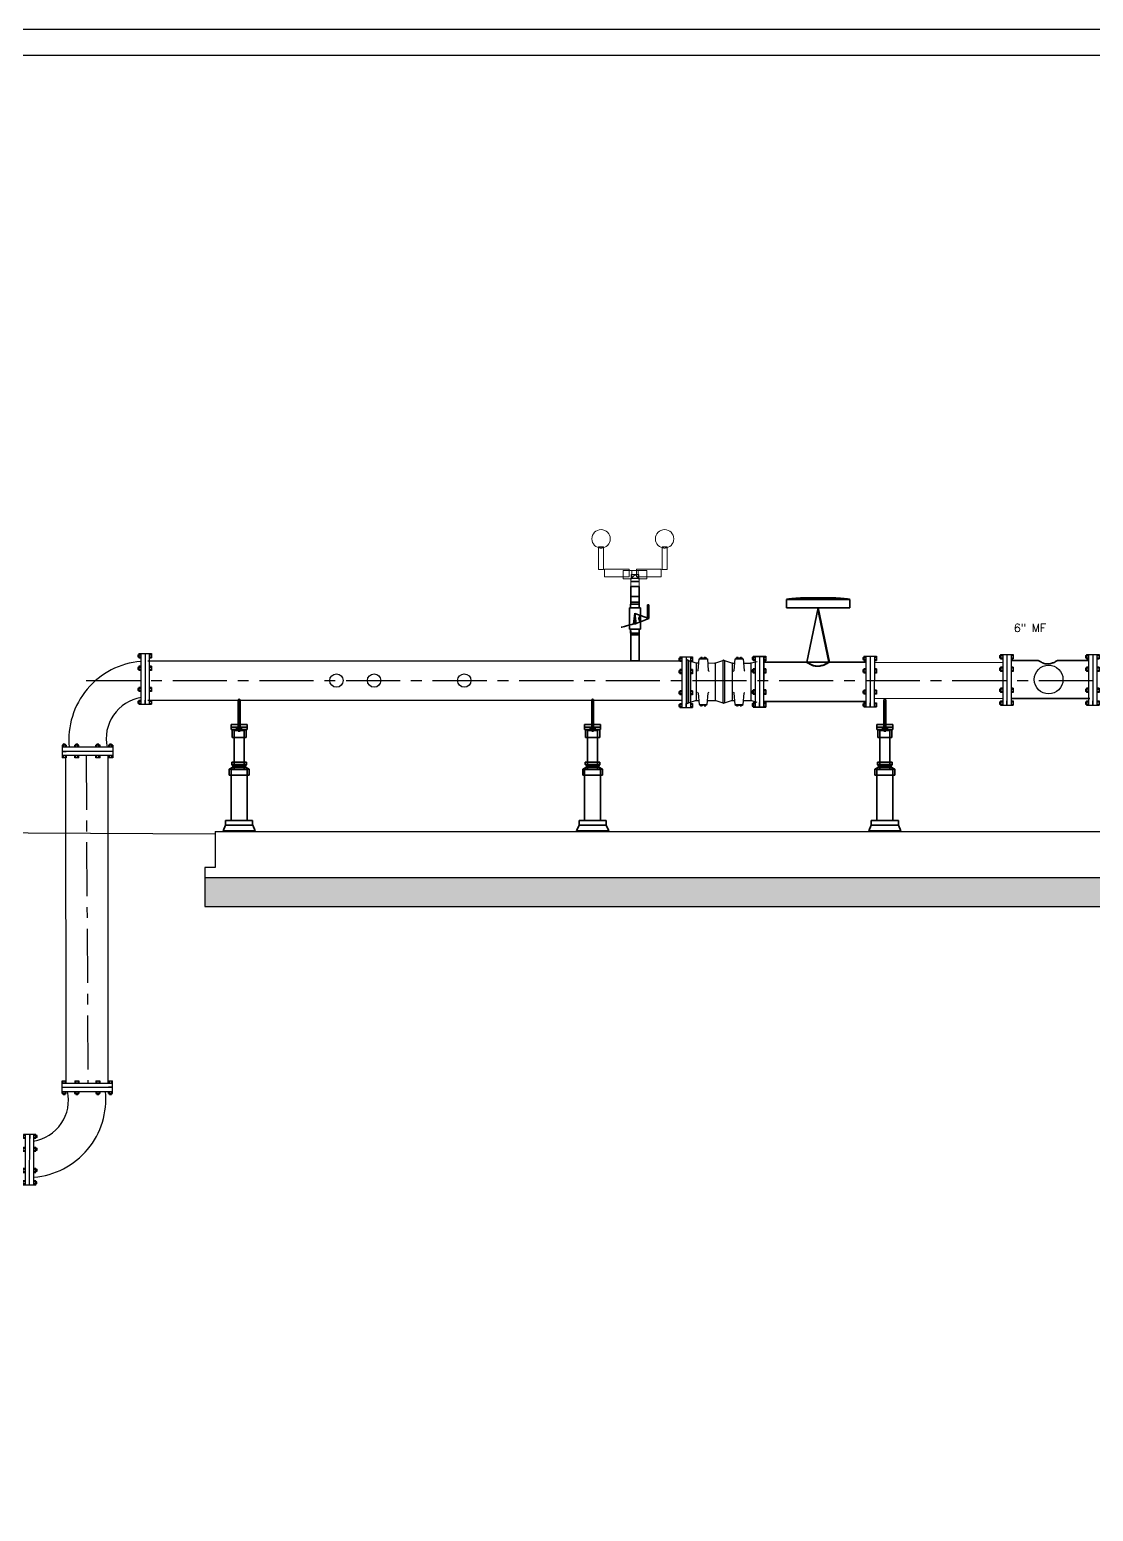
# Model space of a CAD drawing. Header units: inches. Extents: x 191440 to 383551, y 141448 to 284946.
# Drawn here: x 191791.06 to 191803.34, y 141593.62 to 141610.73 of the extents above; entities that cross this region are included whole.
import ezdxf

# ---------------------------------------------------------------- set-up
doc = ezdxf.new("R2010")
doc.units = ezdxf.units.IN
doc.header["$MEASUREMENT"] = 0
doc.linetypes.add('CENTER', pattern=[2, 1.25, -0.25, 0.25, -0.25])
doc.linetypes.add('DGN Style 3', pattern=[426.72, 304.8, -121.92])
for name, color, linetype in [('ARMATURE', 2, 'Continuous'), ('HATCH', 40, 'Continuous'), ('VP', 7, 'Continuous')]:
    doc.layers.add(name, color=color, linetype=linetype)
for name, color, linetype, lineweight in [('P-TW', 5, 'Continuous', 35), ('PIPING', 40, 'Continuous', 30), ('WB-SJ3-M-SECTA - I-DIAG-EQPM', 6, 'Continuous', 13), ('WB-SJ3-M-SECTA - M-EQPM-SUPT', 4, 'Continuous', 35), ('WB-SJ3-M-SECTA - P-TW', 7, 'Continuous', 35)]:
    doc.layers.add(name, color=color, linetype=linetype, lineweight=lineweight)
doc.styles.add('ROMAND10', font='ROMAND.shx', dxfattribs={"height": 0.2})

# ---------------------------------------------------------------- blocks, each defined once
blk = doc.blocks.new('PIPE_13')
at = {"layer": 'WB-SJ3-M-SECTA - I-DIAG-EQPM', "linetype": 'DGN Style 3'}
for p, q in [((0, 59.1), (0, 61.4)), ((13.7, 59.1), (13.7, 61.4)), ((0, 0), (0, 22.2)), ((13.7, 0), (13.7, 22.2))]:
    blk.add_line(p, q, dxfattribs=at)
at = {"layer": 'WB-SJ3-M-SECTA - I-DIAG-EQPM'}
for p, q in [((0, 22.2), (0, 59.1)), ((13.7, 22.2), (13.7, 59.1))]:
    blk.add_line(p, q, dxfattribs=at)
at = {"layer": 'WB-SJ3-M-SECTA - I-DIAG-EQPM', "linetype": 'DGN Style 3', "flags": 128}
for points in [[(13.7, 61.4), (0, 61.4)], [(13.7, 0), (0, 0)]]:
    blk.add_lwpolyline(points, dxfattribs=at)
blk = doc.blocks.new('PIPE_15')
at = {"layer": 'WB-SJ3-M-SECTA - I-DIAG-EQPM', "linetype": 'DGN Style 3'}
for p, q in [((0, 21.3), (22.2, 21.3)), ((0, 0), (22.2, 0)), ((44.8, 21.3), (67, 21.3)), ((44.8, 0), (67, 0))]:
    blk.add_line(p, q, dxfattribs=at)
at = {"layer": 'WB-SJ3-M-SECTA - I-DIAG-EQPM'}
for p, q in [((22.2, 21.3), (44.8, 21.3)), ((22.2, 0), (44.8, 0)), ((66.4, 1.1), (67, 1.1))]:
    blk.add_line(p, q, dxfattribs=at)
at = {"layer": 'WB-SJ3-M-SECTA - I-DIAG-EQPM', "linetype": 'DGN Style 3', "flags": 128}
for points in [[(0, 14.3), (0, 21.3)], [(0, 0), (0, 14.3)], [(67, 10.7), (67, 21.3)], [(67, 0), (67, 10.7)]]:
    blk.add_lwpolyline(points, dxfattribs=at)
at = {"layer": 'WB-SJ3-M-SECTA - I-DIAG-EQPM', "flags": 128}
for points in [[(0, 0), (0, 20.9)], [(67, 1.1), (67, 21.3)]]:
    blk.add_lwpolyline(points, dxfattribs=at)
blk = doc.blocks.new('*U170')
at = {"layer": 'WB-SJ3-M-SECTA - I-DIAG-EQPM', "linetype": 'Continuous'}
blk.add_circle((25, 25.2), 25, dxfattribs=at)
for points in [[(18.1, 1.2), (17.6, 0.1), (32.4, 0), (31.9, 1.2)], [(22.1, 0.4), (19.8, 0.5), (18, 0.8), (18.1, 1.2)], [(31.9, 1.2), (32, 0.7), (30.2, 0.5), (27.7, 0.4)]]:
    blk.add_open_spline(points, degree=3, dxfattribs=at)
at = {"layer": 'WB-SJ3-M-SECTA - I-DIAG-EQPM', "linetype": 'DGN Style 3'}
blk.add_open_spline([(27.7, 0.4), (25.9, 0.3), (23.9, 0.3), (22.1, 0.4)], degree=3, dxfattribs=at)
blk = doc.blocks.new('*U172')
at = {"layer": 'WB-SJ3-M-SECTA - I-DIAG-EQPM', "linetype": 'Continuous'}
blk.add_circle((25, 25.2), 25, dxfattribs=at)
for points in [[(18.1, 1.2), (17.6, 0), (32.4, 0.1), (31.9, 1.2)], [(18.1, 1.1), (18.1, 1.1), (18.1, 1.1), (18.1, 1.2)], [(31.9, 1.2), (32, 0.8), (30.2, 0.5), (27.9, 0.4)]]:
    blk.add_open_spline(points, degree=3, dxfattribs=at)
at = {"layer": 'WB-SJ3-M-SECTA - I-DIAG-EQPM', "linetype": 'DGN Style 3'}
blk.add_open_spline([(27.9, 0.4), (24, 0.2), (18.4, 0.4), (18.1, 1.1)], degree=3, dxfattribs=at)
blk = doc.blocks.new('PIPE_23')
at = {"layer": 'WB-SJ3-M-SECTA - I-DIAG-EQPM', "linetype": 'DGN Style 3'}
for p, q in [((0, 21.3), (22.2, 21.3)), ((0, 0), (22.2, 0)), ((44.8, 21.3), (67, 21.3)), ((44.8, 0), (67, 0))]:
    blk.add_line(p, q, dxfattribs=at)
at = {"layer": 'WB-SJ3-M-SECTA - I-DIAG-EQPM'}
for p, q in [((0, 1.1), (0.6, 1.1)), ((22.2, 21.3), (44.8, 21.3)), ((22.2, 0), (44.8, 0))]:
    blk.add_line(p, q, dxfattribs=at)
at = {"layer": 'WB-SJ3-M-SECTA - I-DIAG-EQPM', "flags": 128}
for points in [[(0, 10.7), (0, 21.3)], [(0, 0.7), (0, 10.7)], [(66.9, 19.7), (66.4, 20.2), (66, 20.7), (65.7, 21), (65.5, 21.2), (65.4, 21.3)], [(67, 19.4), (67, 20.7)], [(67, 0), (67, 19.4)]]:
    blk.add_lwpolyline(points, dxfattribs=at)
at = {"layer": 'WB-SJ3-M-SECTA - I-DIAG-EQPM', "linetype": 'DGN Style 3', "flags": 128}
for points in [[(0, 0), (0, 21.3)], [(67, 0), (67, 21.3)]]:
    blk.add_lwpolyline(points, dxfattribs=at)
at = {"layer": 'WB-SJ3-M-SECTA - I-DIAG-EQPM'}
blk.add_open_spline([(65.4, 21.3), (65.4, 21.3), (65.4, 21.3), (65.5, 21.2)], degree=3, dxfattribs=at)
at = {"layer": 'WB-SJ3-M-SECTA - I-DIAG-EQPM', "linetype": 'DGN Style 3'}
blk.add_open_spline([(65.5, 21.2), (65.8, 20.9), (66.3, 20.4), (67, 19.6)], degree=3, dxfattribs=at)
blk = doc.blocks.new('PIPE_24')
at = {"layer": 'WB-SJ3-M-SECTA - I-DIAG-EQPM', "linetype": 'DGN Style 3'}
for p, q in [((0, 59.1), (0, 61.4)), ((13.7, 59.1), (13.7, 61.4)), ((0, 0), (0, 22.2)), ((13.7, 0), (13.7, 22.2))]:
    blk.add_line(p, q, dxfattribs=at)
at = {"layer": 'WB-SJ3-M-SECTA - I-DIAG-EQPM'}
for p, q in [((0, 22.2), (0, 59.1)), ((13.7, 22.2), (13.7, 59.1))]:
    blk.add_line(p, q, dxfattribs=at)
at = {"layer": 'WB-SJ3-M-SECTA - I-DIAG-EQPM', "linetype": 'DGN Style 3', "flags": 128}
for points in [[(0, 61.4), (13.7, 61.4)], [(0, 0), (13.7, 0)]]:
    blk.add_lwpolyline(points, dxfattribs=at)
blk = doc.blocks.new('PIPE_25')
at = {"layer": 'WB-SJ3-M-SECTA - P-TW', "linetype": 'Continuous', "lineweight": 35}
for p, q in [((0, 9), (0, 81.3)), ((22.6, 9), (22.6, 81.3))]:
    blk.add_line(p, q, dxfattribs=at)
at = {"layer": 'WB-SJ3-M-SECTA - P-TW', "linetype": 'DGN Style 3', "lineweight": 35}
for p, q in [((0, 0), (0, 9)), ((22.6, 0), (22.6, 9))]:
    blk.add_line(p, q, dxfattribs=at)
at = {"layer": 'WB-SJ3-M-SECTA - P-TW', "linetype": 'DGN Style 3', "lineweight": 35, "flags": 128}
blk.add_lwpolyline([(22.6, 0), (0, 0)], dxfattribs=at)
at = {"layer": 'WB-SJ3-M-SECTA - P-TW', "linetype": 'DGN Style 3', "lineweight": 35}
blk.add_rational_spline([(22.6, 71), (22.6, 71), (21.1, 71), (11.3, 71), (1.5, 71), (0, 71), (0, 71)], [0.803847482005, 0.866025301126, 1, 0.5, 1, 0.866025501607, 0.803847668093], degree=2, knots=[0, 0, 0, 0.174458, 0.174458, 0.825542, 0.825542, 1, 1, 1], dxfattribs=at)
at = {"layer": 'WB-SJ3-M-SECTA - P-TW', "linetype": 'Continuous', "lineweight": 35}
for points, weights in [([(0, 71), (0, 71), (1.1, 71)], [0.803847668093, 0.758495714855, 0.75134039548]), ([(11.3, 71), (22.6, 71), (22.6, 71)], [1, 0.633974698874, 0.803847482005])]:
    blk.add_rational_spline(points, weights, degree=2, dxfattribs=at)
blk = doc.blocks.new('V_BALL_2')
at = {"layer": 'WB-SJ3-M-SECTA - P-TW', "linetype": 'Continuous', "lineweight": 35}
for p, q in [((0, 10.3), (0, 68.1)), ((3.1, 68.1), (3.1, 78.4)), ((26.3, 68.1), (26.3, 78.4)), ((29.4, 47.7), (29.4, 68.1)), ((29.4, 47.7), (52.2, 39.2)), ((48.5, 39.2), (48.5, 76.7)), ((52.2, 39.2), (52.2, 76.7)), ((3.1, 0), (3.1, 10.3)), ((26.3, 0), (26.3, 10.3)), ((29.4, 30.7), (52.2, 39.2)), ((29.4, 10.3), (29.4, 30.8)), ((48.9, 39.2), (52.2, 39.2))]:
    blk.add_line(p, q, dxfattribs=at)
at = {"layer": 'WB-SJ3-M-SECTA - P-TW', "linetype": 'DGN Style 3', "lineweight": 35}
for p, q in [((11.3, 24.7), (14.7, 53.7)), ((18.1, 24.7), (14.7, 53.7)), ((14.7, 24.7), (14.7, 53.2)), ((14.7, 53.2), (29.4, 47.7)), ((29.4, 30.8), (29.4, 47.7)), ((14.7, 25.2), (29.4, 30.7))]:
    blk.add_line(p, q, dxfattribs=at)
at = {"layer": 'WB-SJ3-M-SECTA - P-TW', "linetype": 'DGN Style 3', "lineweight": 35, "flags": 128}
for points in [[(0, 68.1), (3.1, 68.1)], [(3.1, 78.4), (26.3, 78.4)], [(14.7, 25.2), (14.7, 53.2)], [(26.3, 68.1), (29.4, 68.1)], [(48.5, 39.2), (48.5, 76.7)], [(48.5, 76.7), (52.2, 76.7)], [(3.4, 0), (26, 0)], [(11.3, 24.7), (18.1, 24.7)], [(48.5, 39.2), (52.2, 39.2)]]:
    blk.add_lwpolyline(points, dxfattribs=at)
at = {"layer": 'WB-SJ3-M-SECTA - P-TW', "linetype": 'Continuous', "lineweight": 35, "flags": 128}
for points in [[(0, 68.1), (29.4, 68.1)], [(3.1, 78.4), (26.3, 78.4)], [(26.3, 78.4), (26.3, 78.4)], [(29.4, 68.1), (29.4, 68.1)], [(48.5, 76.7), (48.5, 76.7)], [(48.5, 76.7), (52.2, 76.7)], [(52.2, 39.2), (52.2, 76.7)], [(0, 10.3), (29.4, 10.3)], [(3.1, 0), (26.3, 0)], [(26, 0), (26.3, 0)], [(26.3, 10.3), (29.4, 10.3)], [(48.5, 39.2), (52.2, 39.2)], [(52.2, 39.2), (52.2, 39.2)]]:
    blk.add_lwpolyline(points, dxfattribs=at)
at = {"layer": 'WB-SJ3-M-SECTA - P-TW', "linetype": 'Continuous', "lineweight": 35}
for points, knots in [([(29.4, 30.8), (29.4, 30.7), (29.5, 30.6), (27.5, 32.9), (24.2, 41.4), (29, 46.9), (29.3, 47.5), (29.4, 47.7), (29.4, 47.7), (29.4, 47.7)], [0, 0, 0, 0, 0.016483, 0.407953, 0.432054, 0.928205, 0.952173, 0.976103, 1, 1, 1, 1]), ([(29.4, 47.7), (29.4, 47.7), (29.4, 47.7), (29.3, 47.7), (29.3, 47.5), (29.3, 47.5), (29.2, 47.5)], [0, 0, 0, 0, 0.237582, 0.572684, 0.90729, 1, 1, 1, 1])]:
    blk.add_open_spline(points, degree=3, knots=knots, dxfattribs=at)
at = {"layer": 'WB-SJ3-M-SECTA - P-TW', "linetype": 'DGN Style 3', "lineweight": 35}
for points, knots in [([(29.2, 47.5), (29, 46.8), (25.8, 44), (25.3, 37.4), (28, 32.5), (29.3, 30.9), (29.4, 30.8)], [0, 0, 0, 0, 0.320243, 0.616134, 0.642948, 1, 1, 1, 1]), ([(14.7, 25.6), (18.9, 26.7), (18.9, 26.7), (14.7, 25.6), (14.7, 25.6), (-35.2, 12.5), (-35.2, 12.5), (14.7, 25.6)], [0, 0, 0, 0, 1, 1, 1, 1, 1.000001, 1.000001, 1.000001, 1.000001])]:
    blk.add_open_spline(points, degree=3, knots=knots, dxfattribs=at)
at = {"layer": 'WB-SJ3-M-SECTA - P-TW', "linetype": 'Continuous', "lineweight": 35}
blk.add_open_spline([(48.9, 39.2), (48.4, 41), (48.4, 41), (48.9, 39.2)], degree=3, dxfattribs=at)
blk = doc.blocks.new('TEE')
at = {"layer": 'WB-SJ3-M-SECTA - I-DIAG-EQPM'}
for p, q in [((0, 43.7), (23, 43.7)), ((23, 43.2), (40.5, 43.2)), ((40.5, 43.7), (63.5, 43.7)), ((0, 21.4), (20.6, 21.4)), ((20.6, 0), (20.6, 21.4)), ((22.2, 23), (23, 23)), ((23, 23), (23, 23.8)), ((40.5, 23.2), (40.5, 32.5)), ((40.5, 23), (41.3, 23)), ((42.9, 0), (42.9, 21.4)), ((42.9, 21.4), (63.5, 21.4))]:
    blk.add_line(p, q, dxfattribs=at)
at = {"layer": 'WB-SJ3-M-SECTA - I-DIAG-EQPM', "linetype": 'DGN Style 3'}
for p, q in [((20.6, 21.4), (20.6, 23)), ((20.6, 21.4), (23, 21.4)), ((21.1, 23), (21.1, 32.5)), ((23, 23.8), (23, 32.5)), ((23, 23), (40.5, 23)), ((23, 21.9), (40.5, 21.9)), ((40.5, 21.4), (42.9, 21.4)), ((42.4, 23), (42.4, 32.5)), ((42.9, 21.4), (42.9, 23))]:
    blk.add_line(p, q, dxfattribs=at)
at = {"layer": 'WB-SJ3-M-SECTA - I-DIAG-EQPM', "flags": 128}
for points in [[(0, 43.7), (0, 21.4)], [(23, 43.7), (23, 23)], [(40.5, 43.7), (40.5, 22.5)], [(63.5, 43.7), (63.5, 21.4)], [(0, 21.9), (0, 21.4)], [(22.2, 23), (20.6, 21.4)], [(21.6, 23), (21.2, 22.5), (20.9, 22.2), (20.7, 22), (20.6, 21.9)], [(20.6, 0), (42.9, 0)], [(22.2, 23), (22.2, 23)], [(22.2, 23), (41.8, 23)], [(22.8, 23), (22.9, 23.1), (23, 23.2)], [(31.8, 32.5), (23, 23.8)], [(23, 32.5), (37.9, 32.5)], [(31.8, 32.5), (40.5, 23.8)], [(40.5, 23.2), (40.6, 23.1), (40.7, 23)], [(41.3, 23), (41.3, 23)], [(41.3, 23), (42.9, 21.4)], [(42.4, 0), (42.9, 0)], [(42.6, 22.2), (42.8, 22), (42.9, 21.9)], [(63.5, 21.4), (63.5, 21.4)]]:
    blk.add_lwpolyline(points, dxfattribs=at)
at = {"layer": 'WB-SJ3-M-SECTA - I-DIAG-EQPM', "linetype": 'DGN Style 3', "flags": 128}
for points in [[(23, 43.7), (23, 43.2)], [(63.5, 43.7), (63.5, 43.2)], [(22.2, 23), (20.6, 21.4)], [(20.6, 23), (22.2, 23)], [(21.1, 32.5), (42.4, 32.5)], [(22.2, 23), (22.2, 23)], [(31.8, 32.5), (23, 23.8)], [(23, 23), (23, 21.4)], [(23, 21.9), (23, 21.4)], [(31.8, 32.5), (40.5, 23.8)], [(37.9, 32.5), (42.4, 32.5)], [(40.5, 22.5), (40.5, 21.4)], [(40.5, 21.9), (40.5, 21.4)], [(41.3, 23), (41.3, 23)], [(41.3, 23), (42.9, 21.4)], [(41.8, 23), (42.9, 23)], [(41.9, 23), (42.3, 22.5), (42.6, 22.2)], [(42.4, 23), (42.9, 23)], [(63.5, 21.9), (63.5, 21.4)]]:
    blk.add_lwpolyline(points, dxfattribs=at)
at = {"layer": 'WB-SJ3-M-SECTA - I-DIAG-EQPM'}
for points in [[(20.6, 21.9), (20.6, 21.9), (20.6, 21.9), (20.7, 22)], [(42.9, 21.9), (42.9, 21.9), (42.5, 22.3), (41.8, 23)]]:
    blk.add_open_spline(points, degree=3, dxfattribs=at)
at = {"layer": 'WB-SJ3-M-SECTA - I-DIAG-EQPM', "linetype": 'DGN Style 3'}
blk.add_open_spline([(20.7, 22), (20.9, 22.2), (21.2, 22.5), (21.7, 23)], degree=3, dxfattribs=at)
at = {"layer": 'WB-SJ3-M-SECTA - P-TW', "linetype": 'Continuous', "lineweight": 35, "flags": 128}
for points in [[(20.6, 14), (42.9, 14)], [(20.6, 14), (20.6, 14)]]:
    blk.add_lwpolyline(points, dxfattribs=at)
at = {"layer": 'WB-SJ3-M-SECTA - P-TW', "linetype": 'DGN Style 3', "lineweight": 35, "flags": 128}
for points in [[(20.6, 14), (21.1, 14)], [(42.4, 14), (42.9, 14)]]:
    blk.add_lwpolyline(points, dxfattribs=at)
blk = doc.blocks.new('PIPE_26')
at = {"layer": 'WB-SJ3-M-SECTA - P-TW', "linetype": 'DGN Style 3', "lineweight": 35}
for p, q in [((0.2, 21), (0.2, 47.7)), ((22.8, 21), (22.8, 47.7))]:
    blk.add_line(p, q, dxfattribs=at)
at = {"layer": 'WB-SJ3-M-SECTA - P-TW', "linetype": 'Continuous', "lineweight": 35}
for p, q in [((0.2, 0), (0.2, 21)), ((22.8, 0), (22.8, 21))]:
    blk.add_line(p, q, dxfattribs=at)
at = {"layer": 'WB-SJ3-M-SECTA - P-TW', "linetype": 'DGN Style 3', "lineweight": 35, "flags": 128}
for points in [[(22.8, 47.7), (0.2, 47.7)], [(22.8, 0), (0.2, 0)]]:
    blk.add_lwpolyline(points, dxfattribs=at)
at = {"layer": 'WB-SJ3-M-SECTA - P-TW', "linetype": 'Continuous', "lineweight": 35, "flags": 128}
blk.add_lwpolyline([(22.8, 0), (0.2, 0)], dxfattribs=at)
at = {"layer": 'WB-SJ3-M-SECTA - P-TW'}
for points in [[(0.2, 21), (0, 21), (5.4, 21), (11.4, 21)], [(0.2, 21), (0.2, 21), (0.2, 21), (0.4, 21)], [(11.5, 21), (17.5, 21), (23, 21), (22.8, 21)], [(22.7, 21), (22.8, 21), (22.8, 21), (22.8, 21)]]:
    blk.add_open_spline(points, degree=3, dxfattribs=at)
at = {"layer": 'WB-SJ3-M-SECTA - P-TW', "linetype": 'DGN Style 3', "lineweight": 35}
blk.add_rational_spline([(22.8, 5.7), (22.8, 5.7), (21.3, 5.7), (11.5, 5.7), (1.7, 5.7), (0.2, 5.7), (0.2, 5.7)], [0.803847577293, 0.866025403784, 1, 0.5, 1, 0.866025403784, 0.803847577293], degree=2, knots=[0, 0, 0, 0.174458, 0.174458, 0.825542, 0.825542, 1, 1, 1], dxfattribs=at)
at = {"layer": 'WB-SJ3-M-SECTA - P-TW', "linetype": 'Continuous', "lineweight": 35}
for points, weights in [([(0.2, 5.7), (0.2, 5.7), (11.5, 5.7)], [0.803847577293, 0.633974596216, 1]), ([(21.7, 5.7), (22.8, 5.7), (22.8, 5.7)], [0.751340395412, 0.758495707478, 0.803847577293])]:
    blk.add_rational_spline(points, weights, degree=2, dxfattribs=at)
at = {"layer": 'WB-SJ3-M-SECTA - P-TW', "linetype": 'DGN Style 3'}
for points in [[(0.4, 21), (1.5, 21), (6.1, 21), (11.3, 21)], [(11.5, 21), (17, 21), (22.1, 21), (22.7, 21)]]:
    blk.add_open_spline(points, degree=3, dxfattribs=at)
blk = doc.blocks.new('FLANGE')
h = blk.add_hatch(color=256)
h.dxf.hatch_style = 1
h.paths.add_polyline_path([(2834.8568, 2262.3253), (2834.8643, 2262.3253), (2834.8643, 2262.3178), (2834.8568, 2262.3178)])
h.paths.add_polyline_path([(2834.8568, 2262.2728), (2834.8568, 2262.2803), (2834.8643, 2262.2803), (2834.8643, 2262.2728)])
h.paths.add_polyline_path([(2834.8568, 2262.3928), (2834.8568, 2262.4003), (2834.8643, 2262.4003), (2834.8643, 2262.3928)])
h.paths.add_polyline_path([(2834.8568, 2262.4378), (2834.8568, 2262.4453), (2834.8643, 2262.4453), (2834.8643, 2262.4378)])
h = blk.add_hatch(color=256)
h.dxf.hatch_style = 1
h.paths.add_polyline_path([(2834.8943, 2262.2691), (2834.8943, 2262.2728), (2834.9018, 2262.2728), (2834.9018, 2262.2691)])
h.paths.add_polyline_path([(2834.8943, 2262.2803), (2834.8943, 2262.2841), (2834.9018, 2262.2841), (2834.9018, 2262.2803)])
h.paths.add_polyline_path([(2834.8943, 2262.3141), (2834.8943, 2262.3178), (2834.9018, 2262.3178), (2834.9018, 2262.3141)])
h.paths.add_polyline_path([(2834.9018, 2262.3291), (2834.9018, 2262.3253), (2834.8943, 2262.3253), (2834.8943, 2262.3291)])
h.paths.add_polyline_path([(2834.9018, 2262.3928), (2834.9018, 2262.3891), (2834.8943, 2262.3891), (2834.8943, 2262.3928)])
h.paths.add_polyline_path([(2834.8943, 2262.4003), (2834.8943, 2262.4041), (2834.9018, 2262.4041), (2834.9018, 2262.4003)])
h.paths.add_polyline_path([(2834.9018, 2262.4378), (2834.9018, 2262.4341), (2834.8943, 2262.4341), (2834.8943, 2262.4378)])
h.paths.add_polyline_path([(2834.9018, 2262.4491), (2834.9018, 2262.4453), (2834.8943, 2262.4453), (2834.8943, 2262.4491)])
for p, q in [((2834.8531, 2262.4453), (2834.8531, 2262.4378)), ((2834.8531, 2262.4453), (2834.8643, 2262.4453)), ((2834.8568, 2262.4491), (2834.8568, 2262.4341)), ((2834.8568, 2262.4491), (2834.8643, 2262.4491)), ((2834.8643, 2262.4491), (2834.8643, 2262.2691)), ((2834.8643, 2262.4491), (2834.8793, 2262.4491)), ((2834.8793, 2262.4491), (2834.8793, 2262.2691)), ((2834.8793, 2262.4491), (2834.8793, 2262.2691)), ((2834.8793, 2262.4491), (2834.8943, 2262.4491)), ((2834.8943, 2262.4491), (2834.8943, 2262.2691)), ((2834.8943, 2262.4491), (2834.9018, 2262.4491)), ((2834.8943, 2262.4453), (2834.9018, 2262.4453)), ((2834.9018, 2262.4491), (2834.9018, 2262.4341)), ((2834.8531, 2262.4378), (2834.8643, 2262.4378)), ((2834.8531, 2262.4003), (2834.8531, 2262.3928)), ((2834.8643, 2262.4003), (2834.8531, 2262.4003)), ((2834.8643, 2262.3928), (2834.8531, 2262.3928)), ((2834.8568, 2262.4341), (2834.8643, 2262.4341)), ((2834.8568, 2262.4041), (2834.8568, 2262.3891)), ((2834.8643, 2262.4041), (2834.8568, 2262.4041)), ((2834.8943, 2262.4378), (2834.9018, 2262.4378)), ((2834.8943, 2262.4341), (2834.9018, 2262.4341)), ((2834.9018, 2262.4041), (2834.8943, 2262.4041)), ((2834.9018, 2262.4003), (2834.8943, 2262.4003)), ((2834.9018, 2262.3928), (2834.8943, 2262.3928)), ((2834.9018, 2262.4041), (2834.9018, 2262.3891)), ((2834.8643, 2262.3891), (2834.8568, 2262.3891)), ((2834.9018, 2262.3891), (2834.8943, 2262.3891)), ((2834.8531, 2262.3253), (2834.8531, 2262.3178)), ((2834.8643, 2262.3253), (2834.8531, 2262.3253)), ((2834.8643, 2262.3178), (2834.8531, 2262.3178)), ((2834.8568, 2262.3291), (2834.8568, 2262.3141)), ((2834.8643, 2262.3291), (2834.8568, 2262.3291)), ((2834.8643, 2262.3141), (2834.8568, 2262.3141)), ((2834.9018, 2262.3291), (2834.8943, 2262.3291)), ((2834.9018, 2262.3253), (2834.8943, 2262.3253)), ((2834.9018, 2262.3178), (2834.8943, 2262.3178)), ((2834.9018, 2262.3141), (2834.8943, 2262.3141)), ((2834.9018, 2262.3291), (2834.9018, 2262.3141)), ((2834.8531, 2262.2803), (2834.8531, 2262.2728)), ((2834.8531, 2262.2803), (2834.8643, 2262.2803)), ((2834.8531, 2262.2728), (2834.8643, 2262.2728)), ((2834.8568, 2262.2841), (2834.8568, 2262.2691)), ((2834.8568, 2262.2841), (2834.8643, 2262.2841)), ((2834.8568, 2262.2691), (2834.8643, 2262.2691)), ((2834.8643, 2262.2691), (2834.8793, 2262.2691)), ((2834.8793, 2262.2691), (2834.8793, 2262.2841)), ((2834.8793, 2262.2691), (2834.8943, 2262.2691)), ((2834.8943, 2262.2841), (2834.9018, 2262.2841)), ((2834.8943, 2262.2803), (2834.9018, 2262.2803)), ((2834.8943, 2262.2728), (2834.9018, 2262.2728)), ((2834.8943, 2262.2691), (2834.9018, 2262.2691)), ((2834.9018, 2262.2841), (2834.9018, 2262.2691))]:
    blk.add_line(p, q)
blk = doc.blocks.new('*U173')
at = {"layer": 'WB-SJ3-M-SECTA - M-EQPM-SUPT', "linetype": 'DGN Style 3'}
for p, q in [((40.2, 517.7), (40.2, 530.1)), ((40.2, 518.1), (40.2, 530.1)), ((40.2, 530.1), (120.2, 530.1)), ((40.2, 505.7), (40.2, 518.1)), ((40.2, 517.7), (120.2, 517.7)), ((67.7, 505.5), (67.7, 518.1)), ((80.2, 507.4), (80.2, 518.1)), ((92.7, 505.5), (92.7, 518.1)), ((120.2, 518.1), (120.2, 530.1)), ((120.2, 517.7), (120.2, 530.1)), ((120.2, 505.7), (120.2, 518.1)), ((120.2, 505.7), (120.2, 517.7)), ((40.2, 505.7), (120.2, 505.7)), ((44.8, 466.2), (44.8, 503.9)), ((55.2, 465.1), (55.2, 501)), ((67.7, 505.5), (77.6, 505.5)), ((87.7, 505.5), (92.7, 505.5)), ((105.2, 465.1), (105.2, 501)), ((115.5, 466.2), (115.5, 503.9)), ((40.2, 277.7), (40.2, 305.6)), ((55.2, 305.6), (55.2, 342.4)), ((105.2, 305.6), (105.2, 342.4)), ((120.2, 277.7), (120.2, 305.6))]:
    blk.add_line(p, q, dxfattribs=at)
at = {"layer": 'WB-SJ3-M-SECTA - M-EQPM-SUPT'}
for p, q in [((40.2, 518.1), (120.2, 518.1)), ((80.2, 505.5), (80.2, 507.4)), ((30.7, 308.7), (49.2, 317.4)), ((30.7, 277.7), (30.7, 308.7)), ((43.5, 331.1), (43.5, 342.4)), ((49.2, 325.4), (43.5, 331.1)), ((49.2, 317.4), (49.2, 325.4)), ((111.2, 325.4), (116.8, 331.1)), ((111.2, 317.4), (111.2, 325.4)), ((111.2, 317.4), (129.6, 308.7)), ((116.8, 331.1), (116.8, 342.4)), ((129.6, 277.7), (129.6, 308.7)), ((12.7, 28.6), (12.7, 52.5)), ((147.7, 28.6), (147.7, 52.5))]:
    blk.add_line(p, q, dxfattribs=at)
at = {"layer": 'WB-SJ3-M-SECTA - M-EQPM-SUPT', "color": 4, "linetype": 'DGN Style 3', "lineweight": 35}
for p, q in [((75.4, 497.4), (75.4, 578.5)), ((85, 497.4), (85, 578.5))]:
    blk.add_line(p, q, dxfattribs=at)
at = {"layer": 'WB-SJ3-M-SECTA - M-EQPM-SUPT', "linetype": 'Continuous'}
for p, q in [((55.2, 342.4), (55.2, 465.1)), ((105.2, 342.4), (105.2, 465.1)), ((40.2, 52.5), (40.2, 277.7)), ((120.2, 52.5), (120.2, 277.7)), ((0, 0), (12.2, 28.6)), ((160.3, 0), (148.1, 28.6))]:
    blk.add_line(p, q, dxfattribs=at)
at = {"layer": 'WB-SJ3-M-SECTA - M-EQPM-SUPT', "color": 4, "linetype": 'DGN Style 3', "lineweight": 35, "flags": 128}
for points in [[(75.4, 578.5), (75.4, 651.8)], [(85, 651.8), (85, 578.5)], [(85, 578.5), (75.4, 578.5)], [(85, 497.4), (75.4, 497.4)]]:
    blk.add_lwpolyline(points, dxfattribs=at)
at = {"layer": 'WB-SJ3-M-SECTA - M-EQPM-SUPT', "linetype": 'DGN Style 3', "flags": 128}
for points in [[(40.2, 505.7), (40.2, 505.7), (40.2, 517.7)], [(92.7, 518.1), (80.2, 518.1), (67.7, 518.1)], [(75.4, 530.1), (85, 530.1)], [(85, 518.1), (75.4, 518.1)], [(44.8, 503.9), (115.5, 503.9)], [(44.8, 466.2), (55.2, 466.2)], [(44.8, 466.2), (46.9, 466.2)], [(55.2, 501), (105.2, 501)], [(85, 505.5), (75.4, 505.5)], [(105.2, 466.2), (115.5, 466.2)], [(30.7, 308.7), (129.6, 308.7)], [(40.2, 305.6), (120.2, 305.6)], [(40.2, 305.6), (55.2, 305.6)], [(43.5, 342.4), (55.2, 342.4)], [(43.5, 331.1), (116.8, 331.1)], [(49.2, 325.4), (111.2, 325.4)], [(49.2, 317.4), (111.2, 317.4)], [(105.2, 342.4), (116.8, 342.4)], [(0, 0), (160.3, 0)], [(12.2, 28.6), (12.7, 28.6)], [(12.7, 52.5), (40.2, 52.5)], [(120.2, 52.5), (147.7, 52.5)], [(147.7, 28.6), (148.1, 28.6)]]:
    blk.add_lwpolyline(points, dxfattribs=at)
at = {"layer": 'WB-SJ3-M-SECTA - M-EQPM-SUPT', "linetype": 'Continuous', "flags": 128}
for points in [[(46.9, 466.2), (111.7, 466.2)], [(12.2, 28.6), (148.1, 28.6)], [(12.2, 28.6), (12.2, 28.6)]]:
    blk.add_lwpolyline(points, dxfattribs=at)
at = {"layer": 'WB-SJ3-M-SECTA - M-EQPM-SUPT', "flags": 128}
for points in [[(87.7, 505.5), (80.2, 505.5), (77.6, 505.5)], [(30.7, 308.7), (129.6, 308.7)], [(30.7, 308.7), (30.7, 308.7)], [(43.5, 342.4), (116.8, 342.4)], [(43.5, 342.4), (43.5, 342.4)], [(43.5, 331.1), (116.8, 331.1)], [(43.5, 331.1), (43.5, 331.1)], [(49.2, 325.4), (111.2, 325.4)], [(49.2, 325.4), (49.2, 325.4)], [(49.2, 317.4), (111.2, 317.4)], [(49.2, 317.4), (49.2, 317.4)], [(30.7, 277.7), (129.6, 277.7)], [(30.7, 277.7), (40.2, 277.7)], [(12.7, 52.5), (147.7, 52.5)]]:
    blk.add_lwpolyline(points, dxfattribs=at)
at = {"layer": 'WB-SJ3-M-SECTA - M-EQPM-SUPT', "color": 4, "linetype": 'DGN Style 3', "lineweight": 35}
for start, end in [(0, 180), (180, 0)]:
    blk.add_arc((80.2, 651.8), 4.8, start, end, dxfattribs=at)
at = {"layer": 'WB-SJ3-M-SECTA - M-EQPM-SUPT', "linetype": 'DGN Style 3'}
blk.add_rational_spline([(80.2, 494.3), (80.2, 534.8), (80.2, 575.4), (80.2, 648.8), (80.2, 648.8), (80.2, 648.8), (80.2, 575.4), (80.2, 534.8), (80.2, 494.3)], [1, 1, 1, 0.707106781187, 1, 0.707106781187, 1, 1, 1], degree=2, knots=[0, 0, 0, 0.333333, 0.333333, 0.5, 0.5, 0.666667, 0.666667, 1, 1, 1], dxfattribs=at)
at = {"layer": 'WB-SJ3-M-SECTA - P-TW', "linetype": 'DGN Style 3', "lineweight": 35}
blk.add_line((76.4, 497.4), (84, 497.4), dxfattribs=at)
blk.add_open_spline([(76.4, 497.4), (76.5, 497.5), (76.6, 497.6), (76.8, 497.8), (76.9, 498), (77.2, 498.2), (77.3, 498.3), (77.5, 498.4), (77.6, 498.5), (77.8, 498.6), (77.8, 498.6), (78.1, 498.8), (78.2, 498.9), (78.5, 499), (78.6, 499), (78.8, 499.1), (78.9, 499.1), (79.2, 499.2), (79.4, 499.2), (79.7, 499.2), (79.8, 499.3), (80, 499.3), (80.1, 499.3), (80.4, 499.3), (80.6, 499.3), (80.8, 499.2), (80.9, 499.2), (81, 499.2), (81, 499.2), (81.2, 499.2), (81.3, 499.1), (81.5, 499.1), (81.7, 499), (82, 498.9), (82.1, 498.9), (82.3, 498.8), (82.3, 498.7), (82.6, 498.6), (82.7, 498.5), (82.9, 498.3), (83, 498.3), (83.2, 498.2), (83.2, 498.1), (83.4, 498), (83.5, 497.8), (83.8, 497.6), (83.9, 497.5), (84, 497.4)], degree=3, knots=[0, 0, 0, 0, 0.0625, 0.0625, 0.125, 0.125, 0.1875, 0.1875, 0.21875, 0.21875, 0.25, 0.25, 0.3125, 0.3125, 0.34375, 0.34375, 0.375, 0.375, 0.4375, 0.4375, 0.46875, 0.46875, 0.5, 0.5, 0.5625, 0.5625, 0.578125, 0.578125, 0.59375, 0.59375, 0.625, 0.625, 0.6875, 0.6875, 0.71875, 0.71875, 0.75, 0.75, 0.8125, 0.8125, 0.84375, 0.84375, 0.875, 0.875, 0.9375, 0.9375, 1, 1, 1, 1], dxfattribs=at)

msp = doc.modelspace()

# ---------------------------------------------------------------- hatches: boundary and pattern name
at = {"layer": 'HATCH', "linetype": 'ByBlock', "lineweight": -2}
h = msp.add_hatch(dxfattribs=at)
h.set_pattern_fill('GRAVEL', color=256, scale=0.83217)
h.set_pattern_definition([(228.01279, (191763.28647, 141576.692036), (-6.6573614, -7.489531574), [0.111957, -11.083748]), (184.96974, (191763.211578, 141576.60882), (9.986042099, 0.832170175), [0.1921215, -19.020019]), (132.51045, (191763.02018, 141576.592176), (8.32170175, -9.153871924), [0.135467, -13.411282]), (267.27369, (191762.695632, 141576.384133), (0.832170175, 16.643403498), [0.174954, -17.320422]), (292.833654, (191762.68731, 141576.209378), (-4.160850875, 9.9860421), [0.171556, -16.984072]), (357.27369, (191762.753884, 141576.051265), (-16.643403498, 0.832170175), [0.174954, -17.320422]), (37.69424, (191762.92864, 141576.042944), (-10.818212274, -8.321701749), [0.2313674, -22.905358]), (72.25533, (191763.111717, 141576.184413), (5.825191224, 18.307743848), [0.218435, -21.625042]), (121.429566, (191763.17829, 141576.392455), (-6.6573614, 10.818212274), [0.175546, -17.379103]), (175.23636, (191763.08675, 141576.542246), (9.153871924, -0.832170175), [0.200413, -9.820243]), (222.39744, (191762.887031, 141576.55889), (-9.986042099, -9.153871924), [0.259178, -25.658615]), (138.81407, (191763.51948, 141576.37581), (-5.82519122, 4.99302105), [0.0884605, -8.75763]), (171.469234, (191763.452907, 141576.434064), (10.818212274, -1.66434035), [0.168296, -16.661305]), (225, (191763.2865, 141576.459), (-9e-17, -0.83217), [0.117686, -1.05918]), (203.1986, (191763.22822, 141576.55889), (4.16085087, 1.66434035), [0.063376, -6.274243]), (291.8014, (191763.16997, 141576.53392), (-0.83217017, 2.49651052), [0.089627, -4.391746]), (30.96376, (191763.20326, 141576.4507), (2.49651052, 1.66434035), [0.145571, -4.706774]), (161.56505, (191763.32808, 141576.5256), (1.6643403, -0.8321702), [0.105262, -2.526291]), (16.38954, (191762.68731, 141576.533924), (8.32170175, 2.496510525), [0.1474606, -14.5986325]), (70.34618, (191762.82878, 141576.57553), (-3.3286807, -9.153871924), [0.123711, -12.247388]), (293.1986, (191763.32808, 141576.69204), (-1.66434035, 4.16085087), [0.126752, -6.210867]), (343.61046, (191763.37801, 141576.575533), (-8.32170175, 2.496510525), [0.1474606, -14.5986325]), (339.44395, (191762.68731, 141576.01798), (-4.16085087, 1.66434035), [0.142201, -6.967864]), (294.77514, (191762.82046, 141575.96805), (-4.160850875, 9.153871924), [0.1191485, -11.795715]), (66.8014, (191763.3364, 141575.85987), (1.66434035, 4.16085087), [0.126752, -6.210867]), (17.354025, (191763.386333, 141575.97637), (-10.818212274, -3.3286807), [0.1394975, -13.810217]), (69.44395, (191762.92864, 141575.85987), (-1.66434035, -4.16085087), [0.071101, -7.038964]), (101.30993, (191763.28647, 141575.85987), (-0.83217017, 3.3286807), [0.042432, -4.20082]), (165.96376, (191763.27815, 141575.90147), (2.4965105, -0.8321702), [0.171556, -3.259569]), (186.009006, (191763.111717, 141575.943083), (8.32170175, 0.832170175), [0.158986, -15.739603]), (303.69007, (191763.20326, 141576.37581), (-0.8321702, 1.66434035), [0.120017, -2.880415]), (353.157227, (191763.26983, 141576.27595), (14.146892973, -1.66434035), [0.2095355, -20.743974]), (60.9454, (191763.47787, 141576.25099), (-3.3286807, -5.82519122), [0.085677, -8.482039]), (90, (191763.5195, 141576.3259), (-0.83217, 0.83217), [0.04993, -0.78224]), (120.25644, (191763.095074, 141575.96805), (3.3286807, -5.825191224), [0.115608, -11.445269]), (48.01279, (191763.03682, 141576.06791), (6.6573614, 7.489531574), [0.223914, -10.971791]), (0, (191763.1866, 141576.23434), (0.83217, 0.83217), [0.216364, -0.615806]), (325.30485, (191763.402977, 141576.234343), (8.32170175, -5.825191224), [0.131578, -13.026188]), (254.0546, (191763.51116, 141576.15945), (-0.83217017, -3.3286807), [0.121166, -5.937125]), (207.645975, (191763.477872, 141576.042944), (-15.811233323, -8.321701749), [0.1972784, -19.5305964]), (175.42608, (191763.303116, 141575.951405), (-10.818212274, 0.832170175), [0.2087074, -20.662014])])
h.paths.add_polyline_path([(191823.26494, 141600.35263), (191815.36995, 141600.35263), (191815.36955, 141600.01977), (191823.26494, 141600.01977)])
h.paths.add_polyline_path([(191815.36995, 141600.35263), (191815.11792, 141600.35263), (191815.25548, 141600.01977), (191815.36955, 141600.01977)])
h.paths.add_polyline_path([(191815.11792, 141600.35263), (191814.7919, 141600.35263), (191813.90474, 141600.93515), (191793.08171, 141600.93515), (191793.08171, 141600.60229), (191813.80522, 141600.60229), (191814.69239, 141600.01977), (191815.25548, 141600.01977)])

# ---------------------------------------------------------------- linework, layer by layer
at = {"color": 132}
for p, q in [((191798.68654, 141603.46438, -2641.42797), (191798.68604, 141602.91723, -2641.42797)), ((191798.68654, 141603.46438, -2641.42797), (191798.68604, 141602.91723, -2641.42797)), ((191799.53238, 141603.47034, -2641.42797), (191799.53188, 141602.92319, -2641.42797)), ((191799.53238, 141603.47034, -2641.42797), (191799.53188, 141602.92319, -2641.42797))]:
    msp.add_line(p, q, dxfattribs=at)
msp.add_lwpolyline([(191841.5, 141610.7283), (191784, 141610.7283), (191784, 141571.2283), (191841.5, 141571.2283), (191841.5, 141610.7283)])
msp.add_lwpolyline([(191841.2, 141610.4283), (191784.3, 141610.4283), (191784.3, 141571.5283), (191841.2, 141571.5283)], close=True)
at = {"color": 5, "elevation": -766.43314}
for points in [[(191798.58625, 141603.43544), (191792.42336, 141603.43544)], [(191798.58625, 141602.98204), (191792.42336, 141602.98204)], [(191791.47156, 141602.34593), (191791.47586, 141598.56268)], [(191791.96051, 141602.34631), (191791.95993, 141598.56224)]]:
    msp.add_lwpolyline(points, dxfattribs=at)
at = {"color": 7}
for points in [[(191793.19821, 141601.4367), (191787.43295, 141601.46774)], [(191793.19821, 141601.46774), (191793.19821, 141601.05166)], [(191793.19821, 141601.46774), (191818.56889, 141601.46774)], [(191793.19821, 141601.05166), (191793.08171, 141601.05166), (191793.08171, 141600.93515), (191813.90474, 141600.93515), (191814.7919, 141600.35263), (191823.26494, 141600.35263), (191823.26494, 141600.46914), (191823.14844, 141600.46914)], [(191793.08171, 141600.93515), (191793.08171, 141600.60229)], [(191793.08171, 141600.60229), (191813.80522, 141600.60229), (191814.69239, 141600.01977), (191823.26494, 141600.01977)]]:
    msp.add_lwpolyline(points, dxfattribs=at)
msp.add_circle((191802.82214, 141603.22259, -2641.42797), 0.16585)
at = {"color": 5}
for centre, radius, start, end in [((191792.41732, 141602.52837, -766.43314), 0.90761, 94.833974, 185.454802), ((191792.42062, 141602.54103, -766.43314), 0.47922, 99.130405, 192.12218), ((191791.02676, 141598.36537, -766.43314), 0.47922, 279.130405, 12.12218), ((191791.03006, 141598.37803, -766.43314), 0.90761, 274.833974, 5.454802)]:
    msp.add_arc(centre, radius, start, end, dxfattribs=at)
at = {"layer": 'ARMATURE', "color": 1}
for p, q in [((191798.75473, 141603.40525, -2641.42797), (191798.75435, 141602.98971, -2641.42797)), ((191798.97151, 141603.40506, -2641.42797), (191798.97113, 141602.98951, -2641.42797)), ((191799.1684, 141603.40488, -2641.42797), (191799.16802, 141602.98933, -2641.42797)), ((191799.38518, 141603.40468, -2641.42797), (191799.3848, 141602.98913, -2641.42797))]:
    msp.add_line(p, q, dxfattribs=at)
at = {"layer": 'ARMATURE', "color": 1, "elevation": -2641.42797}
for points in [[(191798.65633, 141603.45047), (191798.64692, 141603.44108), (191798.64647, 141602.95408), (191798.65587, 141602.94467)], [(191798.65633, 141603.45047), (191798.66572, 141603.44106), (191798.66528, 141602.95406), (191798.65587, 141602.94467)], [(191799.07, 141603.45009), (191799.06059, 141603.4407), (191799.06014, 141602.9537), (191799.06953, 141602.94429)], [(191799.07, 141603.45009), (191799.07939, 141603.44068), (191799.07894, 141602.95368), (191799.06953, 141602.94429)]]:
    msp.add_lwpolyline(points, dxfattribs=at)
for points in [[(191798.66572, 141603.44106), (191798.7475, 141603.41564, 0.06554346), (191798.7621, 141603.41371), (191798.78381, 141603.41369, 0.06554346)], [(191798.76688, 141603.31969, 0.38887873), (191798.77625, 141603.32826), (191798.78796, 141603.46069), (191798.88198, 141603.46061), (191798.89344, 141603.32816, 0.38887873), (191798.9028, 141603.31956)], [(191798.81874, 141603.47007), (191798.81874, 141603.47589, 0.17157288), (191798.80986, 141603.47589), (191798.80985, 141603.47007)], [(191798.85122, 141603.47004), (191798.85122, 141603.47586, -0.17157288), (191798.86011, 141603.47585), (191798.8601, 141603.47003)], [(191798.88605, 141603.4136), (191798.96416, 141603.41352, 0.06554346), (191798.97876, 141603.41543), (191799.06059, 141603.4407)], [(191799.07939, 141603.44068), (191799.16117, 141603.41527, 0.06554346), (191799.17577, 141603.41333), (191799.19747, 141603.41331, 0.06554346)], [(191799.18055, 141603.31931, 0.38887873), (191799.18992, 141603.32788), (191799.20163, 141603.46031), (191799.29564, 141603.46023), (191799.30711, 141603.32778, 0.38887873), (191799.31647, 141603.31919)], [(191799.2324, 141603.46969), (191799.23241, 141603.47551, 0.17157288), (191799.22352, 141603.47551), (191799.22352, 141603.4697)], [(191799.26489, 141603.46966), (191799.26489, 141603.47548, -0.17157288), (191799.27378, 141603.47547), (191799.27377, 141603.46965)], [(191799.29971, 141603.41322), (191799.37783, 141603.41315, 0.06554346), (191799.39243, 141603.41505), (191799.45544, 141603.43188)], [(191798.76666, 141603.07525, -0.38887873), (191798.77601, 141603.06666), (191798.78748, 141602.93421), (191798.88149, 141602.93412), (191798.8932, 141603.06655, -0.38887873), (191798.90258, 141603.07513)], [(191799.18032, 141603.07487, -0.38887873), (191799.18968, 141603.06628), (191799.20115, 141602.93383), (191799.29516, 141602.93374), (191799.30687, 141603.06617, -0.38887873), (191799.31624, 141603.07475)], [(191798.66528, 141602.95406), (191798.7471, 141602.97933, -0.06554346), (191798.76171, 141602.98124), (191798.78341, 141602.98122, -0.06554346)], [(191798.81824, 141602.92478), (191798.81823, 141602.91896, -0.17157288), (191798.80935, 141602.91897), (191798.80935, 141602.92479)], [(191798.85072, 141602.92475), (191798.85071, 141602.91893, 0.17157288), (191798.8596, 141602.91892), (191798.8596, 141602.92474)], [(191798.88565, 141602.98113), (191798.96376, 141602.98105, -0.06554346), (191798.97836, 141602.97912), (191799.06014, 141602.9537)], [(191799.07894, 141602.95368), (191799.16077, 141602.97895, -0.06554346), (191799.17537, 141602.98086), (191799.19708, 141602.98084, -0.06554346)], [(191799.2319, 141602.9244), (191799.2319, 141602.91858, -0.17157288), (191799.22301, 141602.91859), (191799.22302, 141602.92441)], [(191799.26439, 141602.92437), (191799.26438, 141602.91855, 0.17157288), (191799.27327, 141602.91854), (191799.27327, 141602.92436)], [(191799.29932, 141602.98075), (191799.37743, 141602.98067, -0.06554346), (191799.39203, 141602.97874), (191799.45501, 141602.9618)]]:
    msp.add_lwpolyline(points, format="xyb", dxfattribs=at)
for points in [[(191798.79548, 141603.46257), (191798.87446, 141603.46249), (191798.87446, 141603.47002), (191798.79549, 141603.47009)], [(191798.82318, 141603.47006), (191798.82318, 141603.47588), (191798.82203, 141603.47664), (191798.80657, 141603.47666), (191798.80542, 141603.4759), (191798.80541, 141603.47008)], [(191798.84678, 141603.47004), (191798.84678, 141603.47586), (191798.84794, 141603.47662), (191798.8634, 141603.47661), (191798.86455, 141603.47584), (191798.86455, 141603.47002)], [(191799.20915, 141603.46219), (191799.28812, 141603.46212), (191799.28813, 141603.46964), (191799.20916, 141603.46971)], [(191799.23685, 141603.46968), (191799.23685, 141603.4755), (191799.2357, 141603.47627), (191799.22024, 141603.47628), (191799.21908, 141603.47552), (191799.21908, 141603.4697)], [(191799.26044, 141603.46966), (191799.26045, 141603.47548), (191799.26161, 141603.47624), (191799.27706, 141603.47623), (191799.27822, 141603.47546), (191799.27821, 141603.46965)], [(191798.795, 141602.93232), (191798.87397, 141602.93225), (191798.87396, 141602.92473), (191798.79499, 141602.9248)], [(191798.82268, 141602.92477), (191798.82267, 141602.91896), (191798.82152, 141602.91819), (191798.80606, 141602.91821), (191798.80491, 141602.91897), (191798.80491, 141602.92479)], [(191798.84628, 141602.92475), (191798.84627, 141602.91893), (191798.84743, 141602.91817), (191798.86289, 141602.91816), (191798.86404, 141602.91892), (191798.86405, 141602.92474)], [(191799.20867, 141602.93194), (191799.28764, 141602.93187), (191799.28763, 141602.92435), (191799.20866, 141602.92442)], [(191799.23635, 141602.92439), (191799.23634, 141602.91858), (191799.23519, 141602.91781), (191799.21973, 141602.91783), (191799.21857, 141602.91859), (191799.21858, 141602.92441)], [(191799.25994, 141602.92437), (191799.25994, 141602.91855), (191799.26109, 141602.91779), (191799.27655, 141602.91778), (191799.27771, 141602.91854), (191799.27771, 141602.92436)]]:
    msp.add_lwpolyline(points, close=True, dxfattribs=at)
at = {"layer": 'ARMATURE', "color": 1}
for centre, radius, start, end in [((191798.80488, 141603.46068, -2641.42797), 0.00188, 359.947501, 89.947501), ((191798.80763, 141603.47304, -2641.42797), 0.00362, 52.06306, 127.831943), ((191798.82096, 141603.47303, -2641.42797), 0.00362, 52.06306, 127.831943), ((191798.849, 141603.473, -2641.42797), 0.00362, 52.06306, 127.831943), ((191798.86233, 141603.47299, -2641.42797), 0.00362, 52.06306, 127.831943), ((191798.86505, 141603.46062, -2641.42797), 0.00188, 89.947501, 179.947501), ((191799.21855, 141603.4603, -2641.42797), 0.00188, 359.947501, 89.947501), ((191799.2213, 141603.47266, -2641.42797), 0.00362, 52.06306, 127.831943), ((191799.23463, 141603.47265, -2641.42797), 0.00362, 52.06306, 127.831943), ((191799.26267, 141603.47262, -2641.42797), 0.00362, 52.06306, 127.831943), ((191799.27599, 141603.47261, -2641.42797), 0.00362, 52.06306, 127.831943), ((191799.27872, 141603.46024, -2641.42797), 0.00188, 89.947501, 179.947501), ((191798.8044, 141602.93419, -2641.42797), 0.00188, 269.947501, 359.947501), ((191798.80713, 141602.92182, -2641.42797), 0.00362, 232.06306, 307.831943), ((191798.82046, 141602.92181, -2641.42797), 0.00362, 232.06306, 307.831943), ((191798.8485, 141602.92179, -2641.42797), 0.00362, 232.06306, 307.831943), ((191798.86182, 141602.92177, -2641.42797), 0.00362, 232.06306, 307.831943), ((191798.86457, 141602.93414, -2641.42797), 0.00188, 179.947501, 269.947501), ((191799.21807, 141602.93381, -2641.42797), 0.00188, 269.947501, 359.947501), ((191799.2208, 141602.92145, -2641.42797), 0.00362, 232.06306, 307.831943), ((191799.23412, 141602.92143, -2641.42797), 0.00362, 232.06306, 307.831943), ((191799.26216, 141602.92141, -2641.42797), 0.00362, 232.06306, 307.831943), ((191799.27549, 141602.92139, -2641.42797), 0.00362, 232.06306, 307.831943), ((191799.27824, 141602.93376, -2641.42797), 0.00188, 179.947501, 269.947501)]:
    msp.add_arc(centre, radius, start, end, dxfattribs=at)
at = {"layer": 'P-TW', "color": 5, "linetype": 'Continuous', "lineweight": 20}
for p, q in [((191802.29303, 141603.41885, -3631.96346), (191800.81055, 141603.41885, -3631.96346)), ((191802.29265, 141603.00226, -3631.96346), (191800.81017, 141603.00226, -3631.96346))]:
    msp.add_line(p, q, dxfattribs=at)
at = {"layer": 'PIPING', "color": 8, "linetype": 'CENTER', "ltscale": 0.5}
msp.add_line((191791.7091, 141602.34393, -766.43314), (191791.73107, 141598.56245, -766.43314), dxfattribs=at)
msp.add_lwpolyline([(191791.70996, 141603.21036), (191819.17099, 141603.21036)], dxfattribs=at)
at = {"layer": 'VP'}
msp.add_line((191793.19821, 141601.46774), (191818.56889, 141601.46774), dxfattribs=at)
for centre in [(191794.59979, 141603.21036, 383.21657), (191795.03441, 141603.21036, 383.21657), (191796.07616, 141603.21036)]:
    msp.add_circle(centre, 0.07703, dxfattribs=at)
at = {"layer": 'WB-SJ3-M-SECTA - P-TW', "linetype": 'Continuous', "lineweight": 35}
for p, q in [((191799.79715, 141604.04894, -1650.89248), (191799.79715, 141604.14634, -1650.89248)), ((191800.0297, 141603.42499, -1650.89248), (191800.1606, 141604.05086, -1650.89248)), ((191800.28501, 141603.42499, -2641.42797), (191800.15411, 141604.05086, -2641.42797)), ((191800.29153, 141603.42499, -1650.89248), (191800.16063, 141604.05086, -1650.89248)), ((191800.52586, 141604.05086, -1650.89248), (191800.52586, 141604.14826, -1650.89248)), ((191799.53234, 141603.42499, -2641.42797), (191800.71316, 141603.42499, -2641.42797)), ((191802.39045, 141603.44294, -2641.42797), (191802.70416, 141603.44266, -2641.42797)), ((191802.92235, 141603.44266, -2641.42797), (191803.27834, 141603.44259, -2641.42797)), ((191802.39045, 141603.00245, -2641.42797), (191803.29748, 141603.00274, -2641.42797)), ((191799.53193, 141602.96995, -2641.42797), (191800.71274, 141602.96995, -2641.42797))]:
    msp.add_line(p, q, dxfattribs=at)
at = {"layer": 'WB-SJ3-M-SECTA - P-TW', "linetype": 'Continuous', "lineweight": 35, "elevation": -1650.89248, "flags": 128}
for points in [[(191800.52586, 141604.14826), (191799.79537, 141604.14826)], [(191800.52586, 141604.05086), (191799.79537, 141604.05086)]]:
    msp.add_lwpolyline(points, dxfattribs=at)
at = {"layer": 'WB-SJ3-M-SECTA - P-TW', "linetype": 'DGN Style 3', "lineweight": 35, "elevation": -1650.89248, "flags": 128}
msp.add_lwpolyline([(191800.52586, 141604.14826), (191799.79537, 141604.14826)], dxfattribs=at)
at = {"layer": 'WB-SJ3-M-SECTA - P-TW', "linetype": 'Continuous', "lineweight": 35}
msp.add_ellipse((191800.16062, 141604.14826, -1650.89248), major_axis=(0.36525, 0), ratio=0.05333333, start_param=6.28318531, end_param=9.42477796, dxfattribs=at)
at = {"layer": 'WB-SJ3-M-SECTA - P-TW', "linetype": 'DGN Style 3', "lineweight": 35}
for points in [[(191800.28501, 141603.42499, -2641.42797), (191800.24534, 141603.395, -2641.42797), (191800.13602, 141603.35156, -2641.42797), (191800.05634, 141603.40678, -2641.42797), (191800.02318, 141603.42499, -2641.42797), (191800.04021, 141603.41428, -2641.42797)], [(191800.29153, 141603.42499, -1650.89248), (191800.25186, 141603.395, -1650.89248), (191800.14254, 141603.35156, -1650.89248), (191800.06286, 141603.40678, -1650.89248), (191800.0297, 141603.42499, -1650.89248), (191800.04673, 141603.41428, -1650.89248)], [(191802.92235, 141603.44266, -2641.42797), (191802.88929, 141603.41766, -2641.42797), (191802.79819, 141603.38146, -2641.42797), (191802.73179, 141603.42748, -2641.42797), (191802.70416, 141603.44266, -2641.42797), (191802.71835, 141603.43373, -2641.42797)]]:
    msp.add_open_spline(points, degree=3, knots=[0, 0, 0, 0, 0.62209444, 0.9850876, 1, 1, 1, 1], dxfattribs=at)

# ---------------------------------------------------------------- block references
for p, xscale, yscale, zscale, rotation in [((182581.74177, 134266.52901, -766.43314), 3.246671546226471, 3.246671546226471, 3.246671546226471, 359.9475014826373), ((182587.98925, 134266.49042, -2641.42797), 3.246671546226473, 3.246671546226473, 3.246671546226473, 359.9475014826374), ((182588.8351, 134266.49954, -2641.42797), 3.246671546226469, 3.246671546226469, 3.246671546226469, 359.9475014826373), ((182588.8351, 134266.49638, -2641.42797), 3.246671546226473, 3.246671546226473, 3.246671546226473, 359.9475014826374), ((182590.11331, 134266.49836, -2641.42797), 3.246671546226469, 3.246671546226469, 3.246671546226469, 359.9475014826373), ((182591.69321, 134266.51855, -2641.42797), 3.246671546226471, 3.246671546226471, 3.246671546226471, 359.9475014826373), ((182592.68357, 134266.51855, -2641.42797), 3.246671546226471, 3.246671546226471, 3.246671546226471, 359.9475014826373), ((184455.02363, 150813.04098, -766.43314), 3.246671546226471, 3.246671546226471, 3.246671546226471, 269.9475014826373), ((199128.42375, 132387.86542, -766.43314), 3.246671546226471, 3.246671546226471, 3.246671546226471, 89.94750148263734), ((201001.70562, 148934.37739, -766.43314), 3.246671546226471, 3.246671546226471, 3.246671546226471, 179.9475014826373)]:
    msp.add_blockref('FLANGE', p, dxfattribs=dict(xscale=xscale, yscale=yscale, zscale=zscale, rotation=rotation))
at = {"layer": 'WB-SJ3-M-SECTA - I-DIAG-EQPM', "linetype": 'Continuous', "xscale": 0.004260711295509238, "yscale": 0.004260711295509238, "zscale": 0.004260711295509238}
for name, p in [('*U172', (191797.54873, 141604.74015, -1320.71398)), ('*U170', (191798.28186, 141604.74015, -1320.71398))]:
    msp.add_blockref(name, p, dxfattribs=at)
at = {"layer": 'WB-SJ3-M-SECTA - I-DIAG-EQPM', "linetype": 'DGN Style 3', "xscale": 0.004260711295509238, "yscale": 0.004260711295509238, "zscale": 0.004260711295509238}
for name, p in [('PIPE_13', (191797.62603, 141604.49345, -1320.71398)), ('PIPE_24', (191798.35916, 141604.49345, -1320.71398)), ('PIPE_15', (191797.69583, 141604.40742, -1320.71398)), ('TEE', (191797.91181, 141604.29602, -1320.71398))]:
    msp.add_blockref(name, p, dxfattribs=at)
at = {"layer": 'WB-SJ3-M-SECTA - I-DIAG-EQPM', "xscale": 0.004260711295509238, "yscale": 0.004260711295509238, "zscale": 0.004260711295509238}
msp.add_blockref('PIPE_23', (191798.0624, 141604.40742, -1320.71398), dxfattribs=at)
at = {"layer": 'WB-SJ3-M-SECTA - M-EQPM-SUPT', "color": 5, "lineweight": -3, "xscale": -0.002315131789219939, "yscale": 0.002315131789219939, "zscale": 0.002315131789219939}
for p in [(191793.66164, 141601.47414, -1320.71398), (191797.74335, 141601.47414, -1320.71398), (191801.1172, 141601.47414, -1320.71398)]:
    msp.add_blockref('*U173', p, dxfattribs=at)
at = {"layer": 'WB-SJ3-M-SECTA - P-TW', "linetype": 'Continuous', "lineweight": 35, "xscale": 0.004260711295509238, "yscale": 0.004260711295509238, "zscale": 0.004260711295509238}
for name, p in [('PIPE_26', (191797.99814, 141604.09273, -1320.71398)), ('V_BALL_2', (191797.98311, 141603.75873, -1320.71398)), ('PIPE_25', (191797.99758, 141603.4378, -1320.71398))]:
    msp.add_blockref(name, p, dxfattribs=at)

# ---------------------------------------------------------------- texts
at = {"layer": 'VP', "insert": (191802.42097, 141603.86489), "char_height": 0.0924, "attachment_point": 1, "style": 'ROMAND10'}
msp.add_mtext_dynamic_manual_height_columns('6" MF', width=9.5371766, gutter_width=1, heights=[0], dxfattribs=at)

doc.saveas('drawing.dxf')
